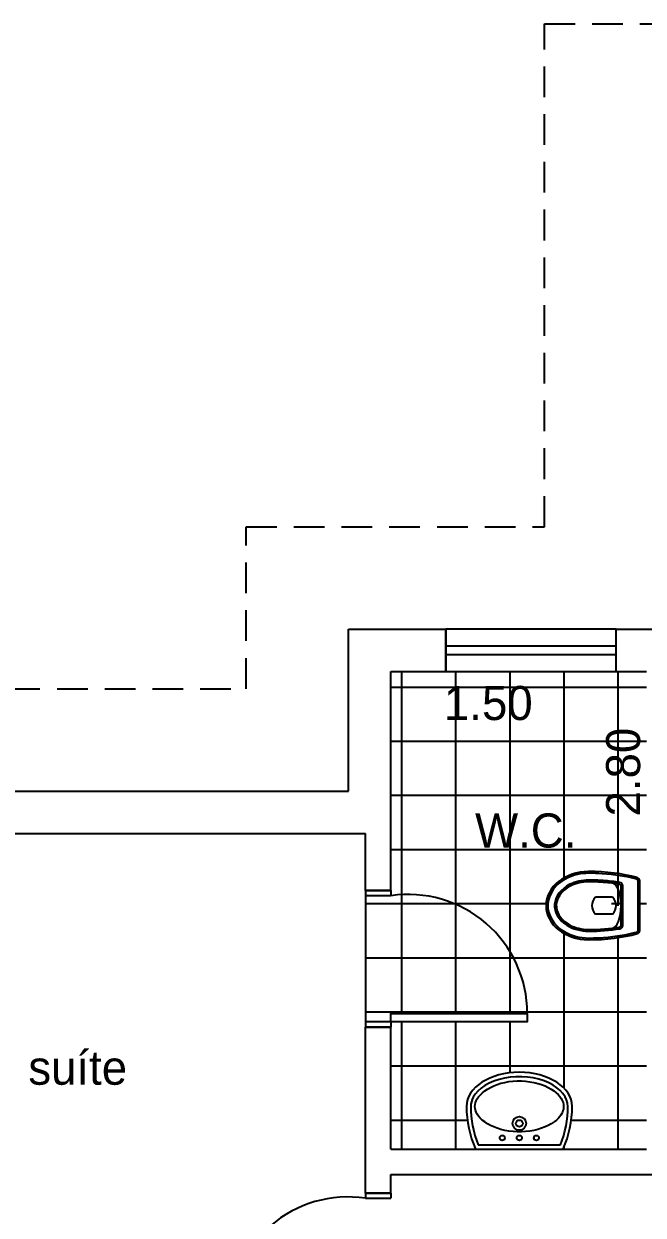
# Model space of a CAD drawing. Extents: x 0.2 to 15.9, y 0 to 13.5.
# Drawn here: x 5.49 to 9.12, y 6.49 to 13.48 of the extents above; entities that cross this region are included whole.
import ezdxf

# ---------------------------------------------------------------- set-up
doc = ezdxf.new("R2010")
doc.units = 0
doc.linetypes.add('ACAD_ISO02W100', pattern=[15, 12, -3])
doc.layers.get('0').update_dxf_attribs({"linetype": 'CONTINUOUS'})
doc.layers.get('DEFPOINTS').update_dxf_attribs({"linetype": 'CONTINUOUS'})
for name, color, linetype in [('BLOCO', 5, 'CONTINUOUS'), ('BLOCOS', 5, 'CONTINUOUS'), ('HACHURA', 1, 'CONTINUOUS'), ('PAREDE', 7, 'CONTINUOUS'), ('PONTILHADO', 8, 'ACAD_ISO02W100')]:
    doc.layers.add(name, color=color, linetype=linetype)
doc.styles.add('PADRÃO', font='', dxfattribs={"height": 0.2})
doc.styles.get('PADRÃO').set_extended_font_data('AvantGarde Bk BT')
doc.dimstyles.new('PADRÃOS', dxfattribs={"dimtxt": 0.15, "dimasz": 0.1, "dimexe": 1.25, "dimexo": 0.625, "dimgap": 0.1, "dimtad": 0, "dimjust": 1, "dimzin": 1, "dimdsep": 46, "dimtxsty": 'PADRÃO', "dimcen": 2.5, "dimse1": 1, "dimse2": 1, "dimsd1": 1, "dimsd2": 1, "dimclrt": 1, "dimadec": 0, "dimazin": 0, "dimtfac": 1, "dimtdec": 4, "dimtmove": 0, "dimatfit": 3, "dimfxl": 1, "dimtolj": 1, "dimtzin": 0, "dimarcsym": 0})

# ---------------------------------------------------------------- blocks, each defined once
blk = doc.blocks.new('P80D15')
at = {"layer": 'BLOCO', "ltscale": 0.015}
for p, q in [((0, 0.1500000000000057), (0, 0)), ((0, 0.1500000000000341), (0.03000000000000114, 0.1500000000000341)), ((0.03000000000000114, 0.1500000000000057), (0.03000000000000114, 0)), ((0.7700000000000102, 0.1500000000000057), (0.7700000000000102, 0)), ((0.7700000000000102, 0.1500000000000057), (0.8000000000000114, 0.1500000000000057)), ((0.8000000000000114, 0.1500000000000057), (0.8000000000000114, 0)), ((0, 2.842170943040401e-14), (0.03000000000000114, 0)), ((0.7699999999999818, 0), (0.8000000000000114, 0))]:
    blk.add_line(p, q, dxfattribs=at)
at = {"layer": 'BLOCO'}
blk.add_lwpolyline([(0.7700000000000102, 0.1500000000000057), (0.7199999999999989, 0.1500000000000057), (0.7199999999999989, 0.950000000000017), (0.7700000000000102, 0.950000000000017)], close=True, dxfattribs=at)
at = {"layer": 'BLOCO', "ltscale": 0.015}
blk.add_arc((0.7199999999999989, 0.2524375000000134), 0.6975625000000036, 89.99999999999959, 188.444460412286, dxfattribs=at)
blk = doc.blocks.new('P80E15')
at = {"layer": 'BLOCO', "ltscale": 0.015}
for p, q in [((0.03000000000000114, 0.1500000000000057), (0, 0.1500000000000057)), ((0, 0.1500000000000057), (0, 0)), ((0.03000000000000114, 0.1500000000000057), (0.03000000000000114, 0)), ((0.8000000000000114, 0.1500000000000341), (0.7700000000000102, 0.1500000000000341)), ((0.7700000000000102, 0.1500000000000057), (0.7700000000000102, 0)), ((0.8000000000000114, 0.1500000000000057), (0.8000000000000114, 0)), ((0.03000000000000114, 2.842170943040401e-14), (0, 0)), ((0.8000000000000114, 2.842170943040401e-14), (0.7700000000000102, 5.684341886080801e-14))]:
    blk.add_line(p, q, dxfattribs=at)
at = {"layer": 'BLOCO'}
blk.add_lwpolyline([(0.03000000000000114, 0.1500000000000057), (0.0800000000000125, 0.1500000000000057), (0.0800000000000125, 0.950000000000017), (0.03000000000000114, 0.950000000000017)], close=True, dxfattribs=at)
at = {"layer": 'BLOCO', "ltscale": 0.015}
blk.add_arc((0.0800000000000125, 0.2524375000000134), 0.6975625000000036, 351.555539587714, 90.00000000000041, dxfattribs=at)
blk = doc.blocks.new('J1')
at = {"layer": 'BLOCO'}
for p, q in [((0, 0.25), (0, 0)), ((1, 0.25), (0, 0.25)), ((1, 0), (1, 0.25)), ((1, 0.1500000000000057), (0, 0.1500000000000057)), ((0, 0.09999999999999432), (1, 0.09999999999999432)), ((0, 0), (1, 0))]:
    blk.add_line(p, q, dxfattribs=at)
blk = doc.blocks.new('VASOSAN')
at = {"layer": 'BLOCOS'}
for p, q in [((-0.04999870165021036, 0.1999637913173729), (-0.04999870165021036, 0.300036208682684)), ((0.05000129834978395, 0.2000000000000171), (0.05000129834978395, 0.3000000000000398)), ((-0.1156907586723577, 0.1400000000000148), (0.1156608751354042, 0.1400000000000148)), ((-0.1156899891503542, 0.1500000000000057), (0.1156563640565906, 0.1500000000000057)), ((-0.1449592708755176, 0.04000000000002046), (0.1449618675667352, 0.04000000000002046)), ((-0.144958964094414, 0.05000000000001137), (0.144958964094414, 0.05000000000001137))]:
    blk.add_line(p, q, dxfattribs=at)
for centre, radius, start, end in [((-1.681254687468936e-05, 0.2500000000000284), 0.07072348561596478, 44.98962509969003, 134.9688828081831), ((-0.1156907586724003, 0.1599999999999966), 0.02, 189.3867869031125, 270.0000000001221), ((-0.1156899891503826, 0.1599999999999113), 0.01, 189.3843767903272, 270.0000000002443), ((-1.681254687468936e-05, 0.2500000000000284), 0.07072348561596478, 225.0311171918169, 315.01037490031), ((0.1156563640566048, 0.1599999999999397), 0.01, 269.9999999999185, 350.5758748885445), ((0.1156608751354185, 0.1600000000000534), 0.02, 269.9999999999593, 350.5771305827586), ((-0.1449592708755176, 0.06000000000784667), 0.02, 195.5363314444965, 269.9999999879495), ((-0.1449589640944282, 0.0600000000000307), 0.01, 195.5346797106506, 270), ((0.1449589640941156, 0.06000000000059913), 0.01, 270.0000000017912, 344.483103753554), ((0.1449618675666784, 0.06000000000008754), 0.02, 270.0000000001221, 344.463668535786)]:
    blk.add_arc(centre, radius, start, end, dxfattribs=at)
for centre, major_axis, ratio, start_param, end_param in [((1.298349786793551e-06, 0.3400000000000034), (0, 0.25), 0.8000000000000114, 4.71238898038469, 7.853981633974483), ((1.298349786793551e-06, 0.3400000000000034), (0, 0.5), 0.4000000000000057, 1.570796326794897, 2.178171401941273), ((1.298349786793551e-06, 0.3400000000000034), (0, 0.5), 0.4000000000000057, 4.10501390519934, 4.71238898038469), ((3.162615456631102e-06, 0.2000000000000171), (-0.1315416254084454, 0), 0.380107846735427, 0, 3.141592653589793)]:
    blk.add_ellipse(centre, major_axis=major_axis, ratio=ratio, start_param=start_param, end_param=end_param, dxfattribs=at)
for points, knots in [([(0.1900012983497845, 0.3400000000000034), (0.1900012983497845, 0.3848761319792686), (0.1797393390216371, 0.4296688513161939), (0.1275724019719462, 0.5345347987748141), (0.06728061332151469, 0.5774883381547511), (-0.05557463358574921, 0.5822833263597715), (-0.1176873313140447, 0.5442092108278018), (-0.1772271428546759, 0.4396819034496957), (-0.1899987016502109, 0.3899119131999385), (-0.1899987016502109, 0.3400000000000034)], [4.71238898038469, 4.71238898038469, 4.71238898038469, 4.71238898038469, 5.268704666077937, 5.268704666077937, 6.251971787216637, 6.251971787216637, 7.235238908355337, 7.235238908355337, 7.853981633974483, 7.853981633974483, 7.853981633974483, 7.853981633974483]), ([(0.1500012983497925, 0.3400000000000034), (0.1500012983497925, 0.3788440209133057), (0.1410350669412708, 0.4175642631073231), (0.09785548235792874, 0.5046356523495774), (0.05186252916044509, 0.5365242863162791), (-0.035906470330346, 0.5428969122828846), (-0.08268716521656927, 0.5186239494114204), (-0.136675398657502, 0.4336095243094746), (-0.1499987016502189, 0.3869668551708401), (-0.1499987016502189, 0.3400000000000034)], [4.71238898038469, 4.71238898038469, 4.71238898038469, 4.71238898038469, 5.267303564860582, 5.267303564860582, 6.225165062483076, 6.225165062483076, 7.18302656010557, 7.18302656010557, 7.853981633974483, 7.853981633974483, 7.853981633974483, 7.853981633974483]), ([(0.1400012983497874, 0.3400000000000034), (0.1400012983497874, 0.3772837390730786), (0.1313244408788421, 0.4146147677288923), (0.08614040026922964, 0.5057958350239744), (0.03502463044166859, 0.5349710805647021), (-0.04931088296146413, 0.5246485128546965), (-0.08846614740087944, 0.4978919085569657), (-0.1301770436703151, 0.4186244413023701), (-0.139998701650228, 0.3793231752999873), (-0.139998701650228, 0.3400000000000034)], [4.71238898038469, 4.71238898038469, 4.71238898038469, 4.71238898038469, 5.266984672173268, 5.266984672173268, 6.376176055750425, 6.376176055750425, 7.268653195712185, 7.268653195712185, 7.853981633974483, 7.853981633974483, 7.853981633974483, 7.853981633974483]), ([(-0.1899987016502109, 0.3400000000000034), (-0.1899987016502109, 0.2628456380244302), (-0.1826597402104682, 0.1857481592563204), (-0.1646350625580055, 0.0962993025843275), (-0.1598779088782436, 0.07633152029333701), (-0.1545936493339752, 0.05732178411361133)], [1.570796326794897, 1.570796326794897, 1.570796326794897, 1.570796326794897, 2.037455774227855, 2.037455774227855, 2.178171373096618, 2.178171373096618, 2.178171373096618, 2.178171373096618]), ([(0.1255213970934932, 0.158362586435743), (0.1304959230626253, 0.1883329397418549), (0.1342856674288981, 0.2197754344096836), (0.1388984311594896, 0.280892952358073), (0.1400012983497874, 0.3104504303007616), (0.1400012983497874, 0.3400000000000034)], [4.319424209334854, 4.319424209334854, 4.319424209334854, 4.319424209334854, 4.526146784234752, 4.526146784234752, 4.71238898038469, 4.71238898038469, 4.71238898038469, 4.71238898038469]), ([(0.1353910129756457, 0.1567256052765629), (0.1406375926198677, 0.1883393074453181), (0.1445703338030171, 0.2215366219332111), (0.1489940345178695, 0.2833246268364178), (0.1500012983497925, 0.3116621455754114), (0.1500012983497925, 0.3400000000000034)], [4.319414935773391, 4.319414935773391, 4.319414935773391, 4.319414935773391, 4.53527739023095, 4.53527739023095, 4.71238898038469, 4.71238898038469, 4.71238898038469, 4.71238898038469]), ([(0.1545944801337669, 0.0573247746568768), (0.1714080019636555, 0.1178830224408784), (0.1827947395838834, 0.188231392050767), (0.1891612343353728, 0.2873542333339003), (0.1900012983497845, 0.3136769834079587), (0.1900012983497845, 0.3400000000000034)], [4.105016649121983, 4.105016649121983, 4.105016649121983, 4.105016649121983, 4.553177186481221, 4.553177186481221, 4.71238898038469, 4.71238898038469, 4.71238898038469, 4.71238898038469])]:
    blk.add_open_spline(points, degree=3, knots=knots, dxfattribs=at)
for points in [[(-0.1499987016502189, 0.3400000000000034), (-0.1499987016502189, 0.2771333061211863), (-0.1449377691834997, 0.2142947379843179), (-0.1354229546785177, 0.1567380311504962)], [(-0.1399987016502138, 0.3400000000000034), (-0.1399987016502138, 0.2776703725988909), (-0.1349701841103865, 0.2153313553609451), (-0.1255561557510418, 0.1583694305881238)]]:
    blk.add_open_spline(points, degree=3, dxfattribs=at)
blk = doc.blocks.new('LAVAT')
at = {"layer": 'BLOCOS'}
for p, q in [((-0.2573623180961135, 0), (0.2573623180960993, 0)), ((-0.2410322495695425, 0.02500000000000568), (0.2410322495695283, 0.02500000000000568))]:
    blk.add_line(p, q, dxfattribs=at)
for centre, radius in [((-2.842170943040401e-14, 0.1500000000000057), 0.04), ((-2.842170943040401e-14, 0.1500000000000057), 0.02), ((-0.09999999999999432, 0.06499999999999773), 0.015), ((0, 0.06499999999999773), 0.015), ((0.09999999999999432, 0.06499999999999773), 0.015)]:
    blk.add_circle(centre, radius, dxfattribs=at)
for centre, radius, start, end in [((0.3099999999999739, 0.25), 0.6200000000000045, 180, 203.779994731564), ((0.3099999999999739, 0.25), 0.5951987399818819, 180.0000000000055, 202.2113997706397), ((-0.3099999999999739, 0.25), 0.5951987399818819, 337.7886002293573, 359.9999999999946), ((-0.3099999999999739, 0.25), 0.6200000000000045, 336.2200052684331, 7.016477563892661e-15)]:
    blk.add_arc(centre, radius, start, end, dxfattribs=at)
blk.add_ellipse((-2.842170943040401e-14, 0.25), major_axis=(0.3100000000000023, 0), ratio=0.645161290322576, start_param=0, end_param=3.141592653589793, dxfattribs=at)
for points, knots in [([(0.2849999999999824, 0.2500000000000284), (0.2849999999999682, 0.300317964642403), (0.2452497040517159, 0.3541887687748044), (0.1008916727811169, 0.4227595909021034), (3.167234224576987e-05, 0.4339558931305021), (-0.1743068501371283, 0.3989778962069579), (-0.2442601782461509, 0.3532994974840165), (-0.2803506487652356, 0.2860131679577762), (-0.2851229441039038, 0.2679846562883483), (-0.285198739981908, 0.2499999999999716)], [0, 0, 0, 0, 0.9361481793933827, 0.9361481793933827, 1.872296358786765, 1.872296358786765, 2.808444538180148, 2.808444538180148, 3.13938546545754, 3.13938546545754, 3.13938546545754, 3.13938546545754]), ([(0.2599999999999625, 0.2500000000000284), (0.2599999999999625, 0.2784978981889878), (0.242078010852012, 0.3126567214920613), (0.1643569005752425, 0.3704649949829673), (0.1030052039381815, 0.3920693254798095), (-0.02877373062847255, 0.4037223597623836), (-0.0976825814684048, 0.3936467971219031), (-0.2034406750199054, 0.3477822861136133), (-0.2396263539294523, 0.3143366745038918), (-0.2661732608932681, 0.2526194074667387), (-0.2627272874450739, 0.2240541362115209), (-0.2158391141528142, 0.162032776211305), (-0.168127663237712, 0.1314918993692231), (-0.04805875393354597, 0.09792981637818343), (0.02266607553652022, 0.095757041570522), (0.1477154277714732, 0.1225128520000851), (0.2007272141554637, 0.1503951910720218), (0.2508407150234859, 0.2045307616155014), (0.2599999999999767, 0.2286312563089723), (0.2599999999999625, 0.2500000000000284)], [0, 0, 0, 0, 0.718091798041799, 0.718091798041799, 1.436183596083598, 1.436183596083598, 2.154275394125397, 2.154275394125397, 2.872367192167196, 2.872367192167196, 3.590458990208995, 3.590458990208995, 4.308550788250794, 4.308550788250794, 5.026642586292593, 5.026642586292593, 5.744734384334392, 5.744734384334392, 6.283185307179586, 6.283185307179586, 6.283185307179586, 6.283185307179586])]:
    blk.add_open_spline(points, degree=3, knots=knots, dxfattribs=at)
blk = doc.blocks.new('*D32')
at = {"layer": 'DEFPOINTS', "color": 0, "linetype": 'ByBlock', "ltscale": 0.015}
for p in [(141.5417890976086, 150.5855232545971), (143.0417890976086, 150.5855232545971), (143.0417890976086, 150.4002747541762)]:
    blk.add_point(p, dxfattribs=at)
at = {"color": 1, "linetype": 'ByBlock', "ltscale": 0.015, "insert": (142.1130116250811, 150.4002747541762), "char_height": 0.2, "attachment_point": 5, "style": 'PADRÃO'}
blk.add_mtext('\\A1;1.50', dxfattribs=at)
blk = doc.blocks.new('*D34')
at = {"layer": 'DEFPOINTS', "color": 0, "linetype": 'ByBlock', "ltscale": 0.015}
for p in [(143.0417890976086, 150.5855232545971), (142.9054217286143, 147.7855232545971), (143.0417890976086, 147.7855232545971)]:
    blk.add_point(p, dxfattribs=at)
at = {"color": 1, "linetype": 'ByBlock', "ltscale": 0.015, "insert": (142.9054217286143, 149.9964435842674), "char_height": 0.2, "attachment_point": 5, "rotation": 90, "style": 'PADRÃO'}
blk.add_mtext('\\A1;2.80', dxfattribs=at)
blk = doc.blocks.new('*D40')
at = {"layer": 'DEFPOINTS', "color": 0, "linetype": 'ByBlock', "ltscale": 0.015}
for p in [(138.1917890976086, 149.6355232545971), (141.3917890976086, 149.6355232545971), (141.3917890976086, 149.3461089638025)]:
    blk.add_point(p, dxfattribs=at)
at = {"color": 1, "linetype": 'ByBlock', "ltscale": 0.015, "insert": (138.7564868998064, 149.3461089638025), "char_height": 0.2, "attachment_point": 5, "style": 'PADRÃO'}
blk.add_mtext('\\A1;3.20', dxfattribs=at)

msp = doc.modelspace()

# ---------------------------------------------------------------- hatches: boundary and pattern name
at = {"layer": 'HACHURA', "ltscale": 0.015}
h = msp.add_hatch(dxfattribs=at)
h.set_pattern_fill('NET', color=256, scale=0.1, style=0)
h.set_pattern_definition([(0, (-133.8973930013948, -140.907291405963), (0, 0.3175), []), (90, (-133.8973930013948, -140.907291405963), (-0.3175, 1.944062586693024e-17), [])])
h.paths.add_polyline_path([(7.644396096213761, 8.363681198649843), (7.494396096213755, 8.363681198649843), (7.494396096213755, 7.623681198649834), (7.644396096213761, 7.623681198649834), (7.644396096213761, 7.673681198649817), (8.444396096213772, 7.673681198649845, 0.458070425990229)])
h.paths.add_polyline_path([(10.60258575361922, 7.678231848634155, 0.458070425990229), (9.912585753619219, 6.878231848634144), (9.912585753619219, 6.728231848634138), (10.65258575361923, 6.728231848634138), (10.65258575361923, 6.878231848634144), (10.60258575361922, 6.878231848634144)])
edge = h.paths.add_edge_path()
edge.add_line((10.79439609621377, 9.678231848634127), (10.43602312514945, 9.678231848634098))
edge.add_line((10.43602312514945, 9.678231848634098), (9.436023125149454, 9.678231848634127))
edge.add_line((9.436023125149454, 9.678231848634127), (9.294396096213767, 9.678231848634127))
edge.add_line((9.294396096213767, 9.678231848634127), (9.294396096213767, 7.728822418354824))
edge.add_arc((9.544396096213681, 7.161460100254644), 0.6199999999999974, 89.99999999998693, 113.77999473140451, ccw=False)
edge.add_ellipse((9.544396096213767, 7.471460100254617), major_axis=(-5.694419545274096e-17, -0.3100000000000023), ratio=0.645161290322576, start_angle=0, end_angle=180, ccw=False)
edge.add_arc((9.544396096213738, 7.781460100254563), 0.6200000000000034, 246.2200052685906, 269.99999999996584, ccw=False)
edge.add_line((9.294396096213767, 7.214097782154383), (9.294396096213767, 6.878231848634087))
edge.add_line((9.294396096213767, 6.878231848634087), (9.882585753619189, 6.878231848634115))
edge.add_line((9.882585753619189, 6.878231848634115), (9.912585753619219, 6.878231848634172))
edge.add_arc((10.60258575361922, 6.980669348634152), 0.6975624999999992, 90, 188.4444604122837, ccw=False)
edge.add_line((10.60258575361922, 7.678231848634155), (10.65258575361923, 7.678231848634127))
edge.add_line((10.65258575361923, 7.678231848634127), (10.65258575361923, 6.878231848634144))
edge.add_line((10.65258575361923, 6.878231848634144), (10.68258575361923, 6.878231848634144))
edge.add_line((10.68258575361923, 6.878231848634144), (10.79439609621382, 6.878231848634087))
edge.add_line((10.79439609621382, 6.878231848634087), (10.79439609621377, 9.678231848634127))
edge = h.paths.add_edge_path(flags=16)
edge.add_ellipse((9.63439609621377, 8.27364842658885), major_axis=(0.25, -4.592273826833915e-17), ratio=0.8000000000000114, start_angle=270, end_angle=450, ccw=False)
edge.add_ellipse((9.63439609621377, 8.27364842658885), major_axis=(0.5, -9.18454765366783e-17), ratio=0.4000000000000057, start_angle=235.1999716104384, end_angle=270, ccw=False)
edge.add_arc((9.354396096213797, 8.128687857371958), 0.02000000000002972, 180, 258.1772623983554, ccw=False)
edge.add_line((9.334396096213787, 8.128687857371958), (9.334396096213787, 8.418608995814154))
edge.add_arc((9.354396096213797, 8.418608995811937), 0.01999999999999973, 101.82273711283818, 179.9999999936491, ccw=False)
edge.add_ellipse((9.63439609621377, 8.27364842658885), major_axis=(0.5, -9.18454765366783e-17), ratio=0.4000000000000057, start_angle=90, end_angle=124.80002838732861, ccw=False)
edge = h.paths.add_edge_path()
edge.add_line((9.144396096213733, 9.678231848634098), (8.965801624885266, 9.678231848634127))
edge.add_line((8.965801624885266, 9.678231848634127), (7.965801624885266, 9.678231848634127))
edge.add_line((7.965801624885266, 9.678231848634127), (7.644396096213789, 9.678231848634098))
edge.add_line((7.644396096213789, 9.678231848634098), (7.644396096213761, 8.393681198649844))
edge.add_line((7.644396096213761, 8.393681198649844), (7.644396096213789, 8.363681198649843))
edge.add_arc((7.746833596213769, 7.673681198649845), 0.6975624999999992, 0, 98.44446041228372, ccw=False)
edge.add_line((8.444396096213772, 7.673681198649845), (8.444396096213772, 7.623681198649805))
edge.add_line((8.444396096213772, 7.623681198649805), (7.644396096213761, 7.623681198649834))
edge.add_line((7.644396096213761, 7.623681198649834), (7.644396096213761, 7.593681198649833))
edge.add_line((7.644396096213761, 7.593681198649833), (7.644396096213789, 6.878231848634115))
edge.add_line((7.644396096213789, 6.878231848634115), (8.140216717599934, 6.878231848634115))
edge.add_arc((8.707579035700114, 7.128231848634059), 0.6199999999999974, 179.9999999999895, 203.779994731407, ccw=False)
edge.add_ellipse((8.39757903570014, 7.128231848634115), major_axis=(0.3100000000000023, 0), ratio=0.645161290322576, start_angle=0, end_angle=180, ccw=False)
edge.add_arc((8.087579035700195, 7.128231848634115), 0.6200000000000034, 336.22000526858824, 359.9999999999632, ccw=False)
edge.add_line((8.654941353800375, 6.878231848634115), (9.144396096213818, 6.878231848634115))
edge.add_line((9.144396096213818, 6.878231848634115), (9.144396096213733, 9.678231848634098))
edge = h.paths.add_edge_path(flags=16)
edge.add_ellipse((8.804396096213758, 8.305738331672998), major_axis=(-0.25, 1.530757942277972e-17), ratio=0.8000000000000114, start_angle=270, end_angle=450, ccw=False)
edge.add_ellipse((8.804396096213758, 8.305738331672998), major_axis=(-0.5, 3.061515884555943e-17), ratio=0.4000000000000057, start_angle=235.1999716104384, end_angle=270, ccw=False)
edge.add_arc((9.08439609621373, 8.45069890088989), 0.02000000000001102, 0, 78.1772623965984, ccw=False)
edge.add_line((9.10439609621374, 8.45069890088989), (9.10439609621374, 8.160777762447694))
edge.add_arc((9.084396096213759, 8.160777762449882), 0.01999999999999973, 281.82273711226367, 359.9999999937305, ccw=False)
edge.add_ellipse((8.804396096213758, 8.305738331672998), major_axis=(-0.5, 3.061515884555943e-17), ratio=0.4000000000000057, start_angle=90, end_angle=124.80002838732861, ccw=False)
h.paths.add_polyline_path([(9.544396096213738, 9.625712457908733), (10.1868411511588, 9.625712457908733), (10.1868411511588, 9.31747069966697), (9.544396096213738, 9.31747069966697)], flags=24)
h.paths.add_polyline_path([(10.46035602446394, 8.750072507974764), (10.46035602446394, 9.428231848634098), (10.7685977827057, 9.428231848634098), (10.7685977827057, 8.750072507974764)], flags=24)
h.paths.add_polyline_path([(9.660967337506598, 8.460982575503706), (10.3734673375066, 8.460982575503706), (10.3734673375066, 8.772933124954264), (9.660967337506598, 8.772933124954264)], flags=24)
h.paths.add_polyline_path([(7.894396096213761, 9.647104227334083), (8.536841151158818, 9.647104227334083), (8.536841151158818, 9.33886246909232), (7.894396096213761, 9.33886246909232)], flags=24)
h.paths.add_polyline_path([(8.853907848098594, 8.750072507974764), (8.853907848098594, 9.428231848634098), (9.162149606340357, 9.428231848634098), (9.162149606340357, 8.750072507974764)], flags=9)
h.paths.add_polyline_path([(8.081722950155516, 8.590616629070794), (8.794222950155522, 8.590616629070794), (8.794222950155522, 8.902567178521352), (8.081722950155516, 8.902567178521352)], flags=24)

# ---------------------------------------------------------------- linework, layer by layer
msp.add_line((7.494396096213755, 8.363681198649843), (7.494396096213755, 7.623681198649862), dxfattribs=at)
at = {"layer": 'PAREDE', "ltscale": 0.015}
for p, q in [((7.394396096213761, 9.928231848634127), (7.965801624885238, 9.928231848634127)), ((7.394396096213761, 8.978231848634053), (7.394396096213761, 9.928231848634127)), ((7.965801624885266, 9.678231848634098), (7.965801624885266, 9.928231848634127)), ((8.965801624885266, 9.678231848634098), (8.965801624885266, 9.928231848634127)), ((8.965801624885266, 9.928231848634127), (9.436023125149426, 9.928231848634127)), ((7.644396096213761, 9.678231848634098), (7.965801624885266, 9.678231848634127)), ((7.644396096213761, 8.393681198649844), (7.644396096213761, 9.678231848634127)), ((8.965801624885266, 9.678231848634127), (9.144396096213761, 9.678231848634127)), ((4.044396096213767, 8.978231848634167), (7.394396096213761, 8.978231848634053)), ((4.294396096213738, 8.728231848634138), (7.494396096213755, 8.72823184863411)), ((7.494396096213755, 8.393681198649844), (7.494396096213755, 8.72823184863411)), ((7.494396096213755, 8.393681198649844), (7.644396096213789, 8.393681198649844)), ((7.494396096213755, 7.593681198649833), (7.644396096213789, 7.593681198649833)), ((7.494396096213755, 6.619451230893347), (7.494396096213755, 7.593681198649833)), ((7.644396096213789, 6.878231848634115), (7.644396096213789, 7.593681198649833)), ((7.644396096213761, 6.878231848634115), (9.144396096213818, 6.878231848634115)), ((7.644396096213761, 6.72823184863411), (9.882585753619217, 6.728231848634138)), ((7.644396096213789, 6.619451230893375), (7.644396096213789, 6.72823184863411)), ((7.644396096213789, 6.619451230893347), (7.494396096213812, 6.619451230893347))]:
    msp.add_line(p, q, dxfattribs=at)
at = {"layer": 'PONTILHADO', "ltscale": 0.015}
for p, q in [((8.544396096213738, 13.47823184863414), (14.79439609621377, 13.47823184863411)), ((8.544396096213767, 10.52823184863415), (8.544396096213738, 13.47823184863414)), ((6.794396096213795, 9.578231848634076), (6.794396096213767, 10.52823184863412)), ((6.794396096213767, 10.52823184863412), (8.544396096213767, 10.52823184863415)), ((3.444396096213772, 9.57823184863419), (6.794396096213795, 9.578231848634076))]:
    msp.add_line(p, q, dxfattribs=at)

# ---------------------------------------------------------------- block references
at = {"layer": 'HACHURA', "ltscale": 0.015, "rotation": 90}
msp.add_blockref('VASOSAN', (9.144396096213761, 8.305737033323211), dxfattribs=at)
at = {"layer": 'HACHURA', "ltscale": 0.015}
msp.add_blockref('LAVAT', (8.397579035700169, 6.878231848634115), dxfattribs=at)
at = {"layer": 'PAREDE', "ltscale": 0.015}
msp.add_blockref('J1', (7.965801624885266, 9.678231848634127), dxfattribs=at)
for name, p, rotation in [('P80D15', (7.494396096213755, 8.393681198649844), 270), ('P80E15', (7.644396096213789, 5.819451230893364), 90)]:
    msp.add_blockref(name, p, dxfattribs=dict(at, rotation=rotation))

# ---------------------------------------------------------------- texts
at = {"layer": 'HACHURA', "ltscale": 0.015, "style": 'PADRÃO'}
for s, p in [('W.C.', (8.137972950155522, 8.646591903796079)), ('suíte', (5.516008548073437, 7.255358626855909))]:
    msp.add_text(s, height=0.2, dxfattribs=at).set_placement(p)

# ---------------------------------------------------------------- dimensions: what is measured, and where the dimension line sits
at = {"layer": 'HACHURA', "ltscale": 0.015}
for base, p1, p2, picture, middle in [((9.144396096213761, 9.492983348213201), (7.644396096213761, 9.678231848634098), (9.144396096213761, 9.678231848634127), '*D32', (8.215618623686275, 9.492983348213201)), ((7.494396096213755, 8.438817557839556), (4.294396096213738, 8.728231848634138), (7.494396096213755, 8.72823184863411), '*D40', (4.859093898411537, 8.438817557839556))]:
    dim = msp.add_linear_dim(base=base, p1=p1, p2=p2, dimstyle='PADRÃOS', dxfattribs=at)
    dim.commit()
    dim.dimension.update_dxf_attribs({"geometry": picture, "text_midpoint": middle, "insert": (-133.8973930013948, -140.907291405963)})
dim = msp.add_linear_dim(base=(9.008028727219475, 6.878231848634115), p1=(9.144396096213761, 9.678231848634127), p2=(9.14439609621379, 6.878231848634115), angle=90, dimstyle='PADRÃOS', dxfattribs=at)
dim.commit()
dim.dimension.update_dxf_attribs({"geometry": '*D34', "text_midpoint": (9.008028727219475, 9.089152178304445), "insert": (-133.8973930013948, -140.907291405963)})

doc.saveas('drawing.dxf')
